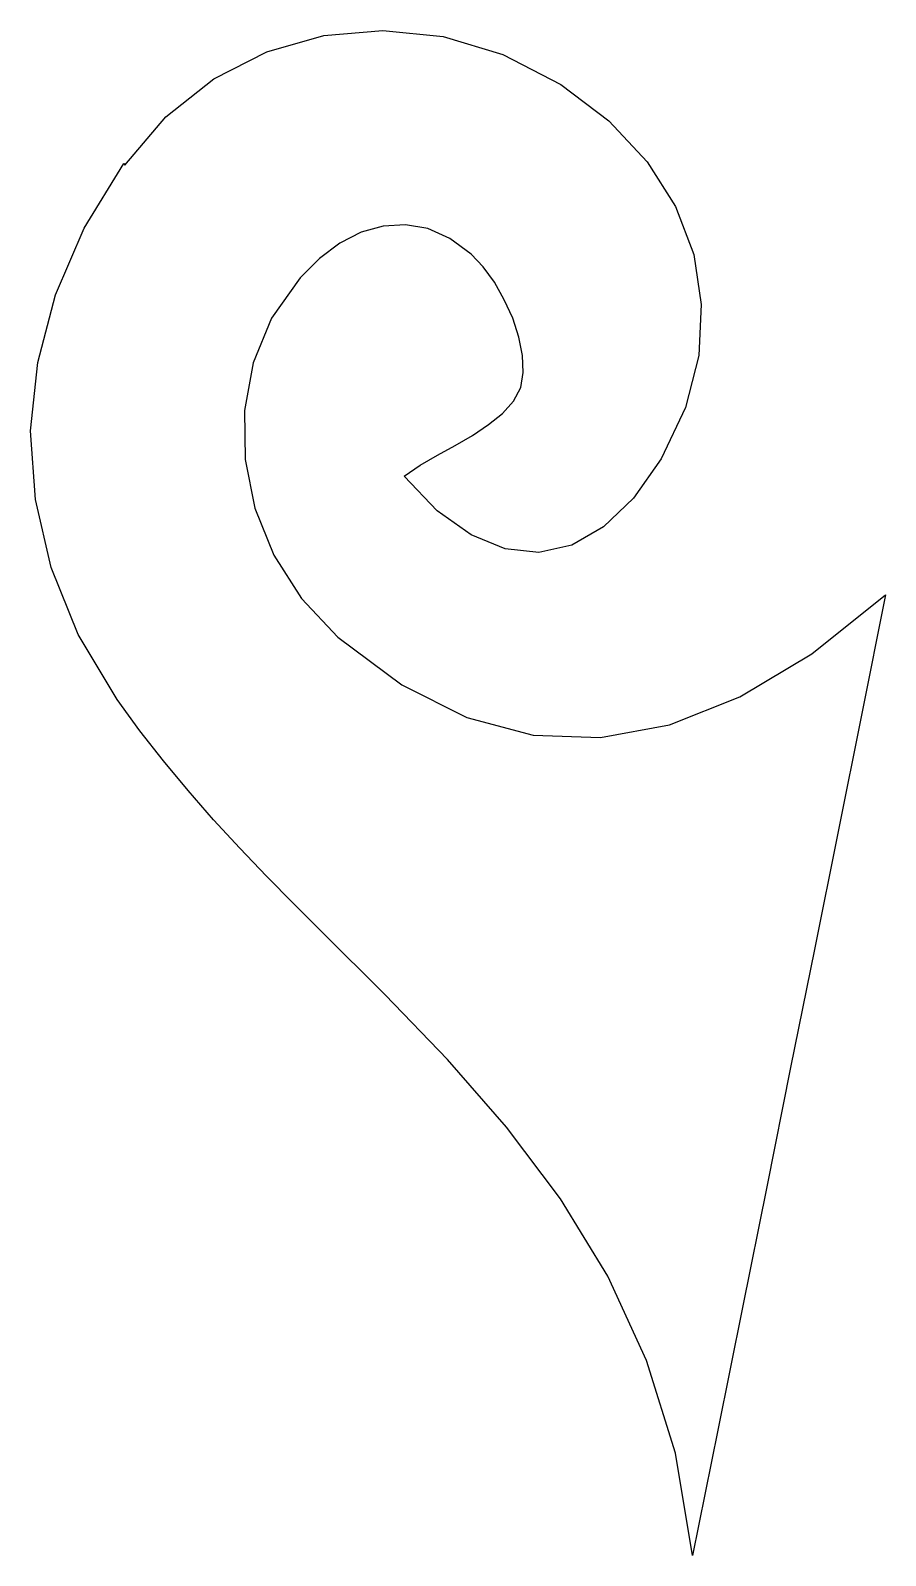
# Model space of a CAD drawing. Extents: x 2.03 to 2.73, y 2.13 to 3.38.
import ezdxf

# ---------------------------------------------------------------- set-up
doc = ezdxf.new("R2010")
doc.units = 0
doc.layers.add('Layer_1', color=7, linetype='CONTINUOUS')

msp = doc.modelspace()

# ---------------------------------------------------------------- linework, layer by layer
at = {"layer": 'Layer_1', "color": 7}
msp.add_lwpolyline([(2.108785, 3.26602), (2.142385, 3.30542), (2.181385, 3.33632), (2.224685, 3.35852), (2.271085, 3.37182), (2.319385, 3.37582), (2.368485, 3.37082), (2.417185, 3.35612), (2.464385, 3.33172), (2.503485, 3.30222), (2.534785, 3.26882), (2.557985, 3.23232), (2.572985, 3.19332), (2.578985, 3.15252), (2.576985, 3.11072), (2.566085, 3.06852), (2.546185, 3.02662), (2.523585, 2.99442), (2.499185, 2.97102), (2.473385, 2.95632), (2.446485, 2.95032), (2.418985, 2.95332), (2.391285, 2.96452), (2.363685, 2.98422), (2.336685, 3.01252), (2.349785, 3.02152), (2.363885, 3.02952), (2.378385, 3.03752), (2.392485, 3.04552), (2.405485, 3.05452), (2.416785, 3.06352), (2.425785, 3.07362), (2.431785, 3.08472), (2.433785, 3.09692), (2.433225, 3.11082), (2.430225, 3.12582), (2.425225, 3.14122), (2.418225, 3.15632), (2.410225, 3.17052), (2.401225, 3.18312), (2.391225, 3.19342), (2.373825, 3.20632), (2.355925, 3.21432), (2.337725, 3.21732), (2.319525, 3.21632), (2.301625, 3.21132), (2.284225, 3.20232), (2.267525, 3.18982), (2.251825, 3.17422), (2.228625, 3.14132), (2.213525, 3.10482), (2.206525, 3.06602), (2.206985, 3.02612), (2.214985, 2.98642), (2.230385, 2.94812), (2.252985, 2.91262), (2.282685, 2.88112), (2.334785, 2.84232), (2.387785, 2.81572), (2.441785, 2.80132), (2.496885, 2.79932), (2.553085, 2.80962), (2.610485, 2.83242), (2.669185, 2.86772), (2.729185, 2.91562), (2.709785, 2.81892), (2.690485, 2.72272), (2.671185, 2.62662), (2.651785, 2.53022), (2.632285, 2.43302), (2.612485, 2.33462), (2.592385, 2.23457), (2.571885, 2.13243), (2.557885, 2.21593), (2.534385, 2.29143), (2.502685, 2.36013), (2.464185, 2.42313), (2.420185, 2.48163), (2.372085, 2.53673), (2.321185, 2.58963), (2.268885, 2.64153), (2.246585, 2.66373), (2.224485, 2.68623), (2.202685, 2.70913), (2.181285, 2.73233), (2.160485, 2.75603), (2.140385, 2.78023), (2.121085, 2.80493), (2.102685, 2.83023), (2.070985, 2.88343), (2.048785, 2.93803), (2.035985, 2.99353), (2.031985, 3.04943), (2.037985, 3.10523), (2.052485, 3.16043), (2.075885, 3.21463), (2.107985, 3.26733), (2.107985, 3.26733), (2.107975, 3.26734), (2.107975, 3.26734), (2.107975, 3.26734), (2.107975, 3.26735), (2.107975, 3.26735), (2.107975, 3.26736)], close=True, dxfattribs=at)

doc.saveas('drawing.dxf')
